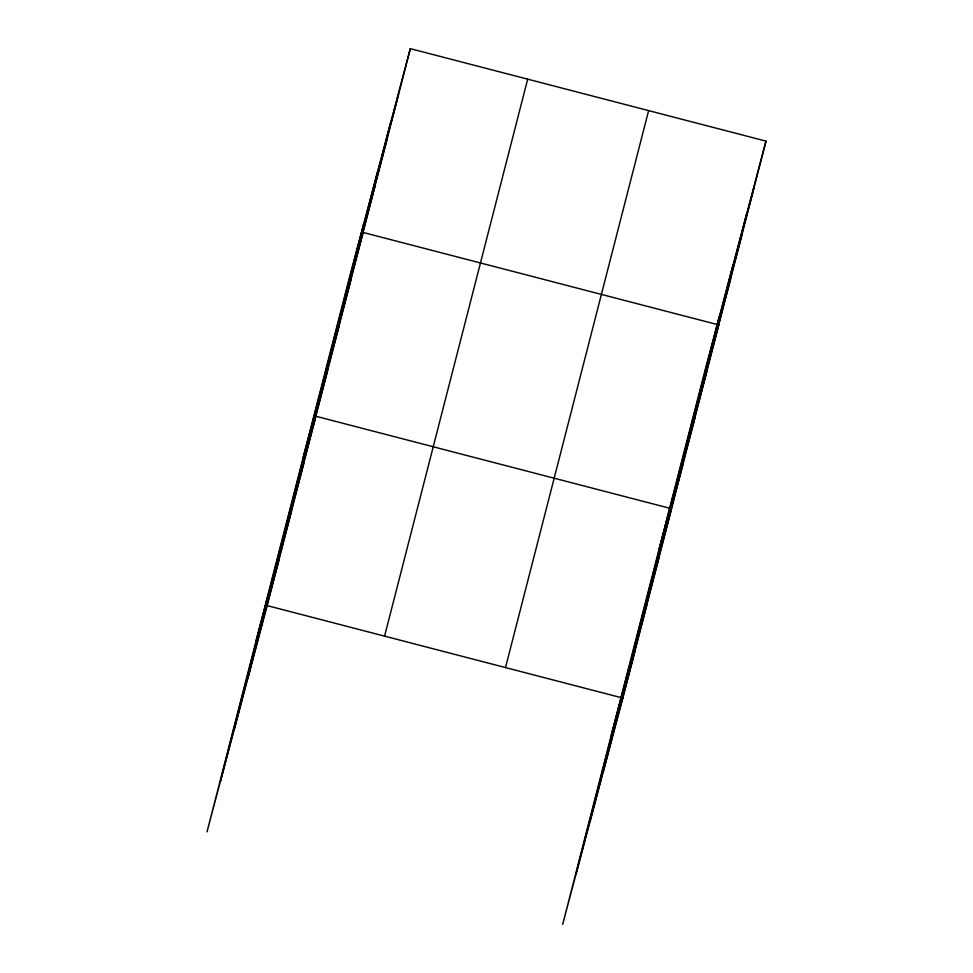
<?xml version="1.0" encoding="UTF-8"?>
<svg xmlns="http://www.w3.org/2000/svg" width="973" height="973" viewBox="0 0 973 973"><rect width="100%" height="100%" fill="white"/><g stroke="black" fill="none" stroke-linecap="round" stroke-linejoin="round"><path stroke-width="1.46" d="M220.457 781.307L363.574 224.337M234.323 729.203L377.439 172.233M247.774 678.631L390.891 121.661M410.314 48.65L350.11 274.909L207.006 831.879L267.198 605.62L410.314 48.65L765.994 141.121L622.89 698.091L562.686 924.35L705.802 367.38L765.994 141.121M384.578 636.135L527.694 79.166M505.51 667.575L648.626 110.606M576.138 873.778L719.254 316.809M590.003 821.674L733.119 264.705M603.455 771.103L746.571 214.133M379.081 167.611L398.516 94.6M367.271 213.561L386.707 140.55M355.473 259.511L374.897 186.5M302.883 458.709L363.087 232.45L718.767 324.921L658.563 551.18M331.854 351.411L351.289 278.4M320.044 397.361L339.48 324.35M308.246 443.311L327.67 370.299M255.656 642.508L315.86 416.249L671.54 508.721L611.336 734.98M284.274 536.61L303.698 463.598M272.099 583.946L291.535 510.934M259.937 631.295L279.373 558.283M734.761 260.083L754.197 187.071M722.963 306.033L742.387 233.021M711.154 351.983L730.577 278.971M687.534 443.883L706.97 370.871M675.724 489.833L695.16 416.821M663.927 535.782L683.35 462.771M639.954 629.081L659.378 556.057M627.792 676.417L647.215 603.406M615.617 723.766L635.053 650.742M267.198 605.62L622.89 698.091"/></g></svg>
